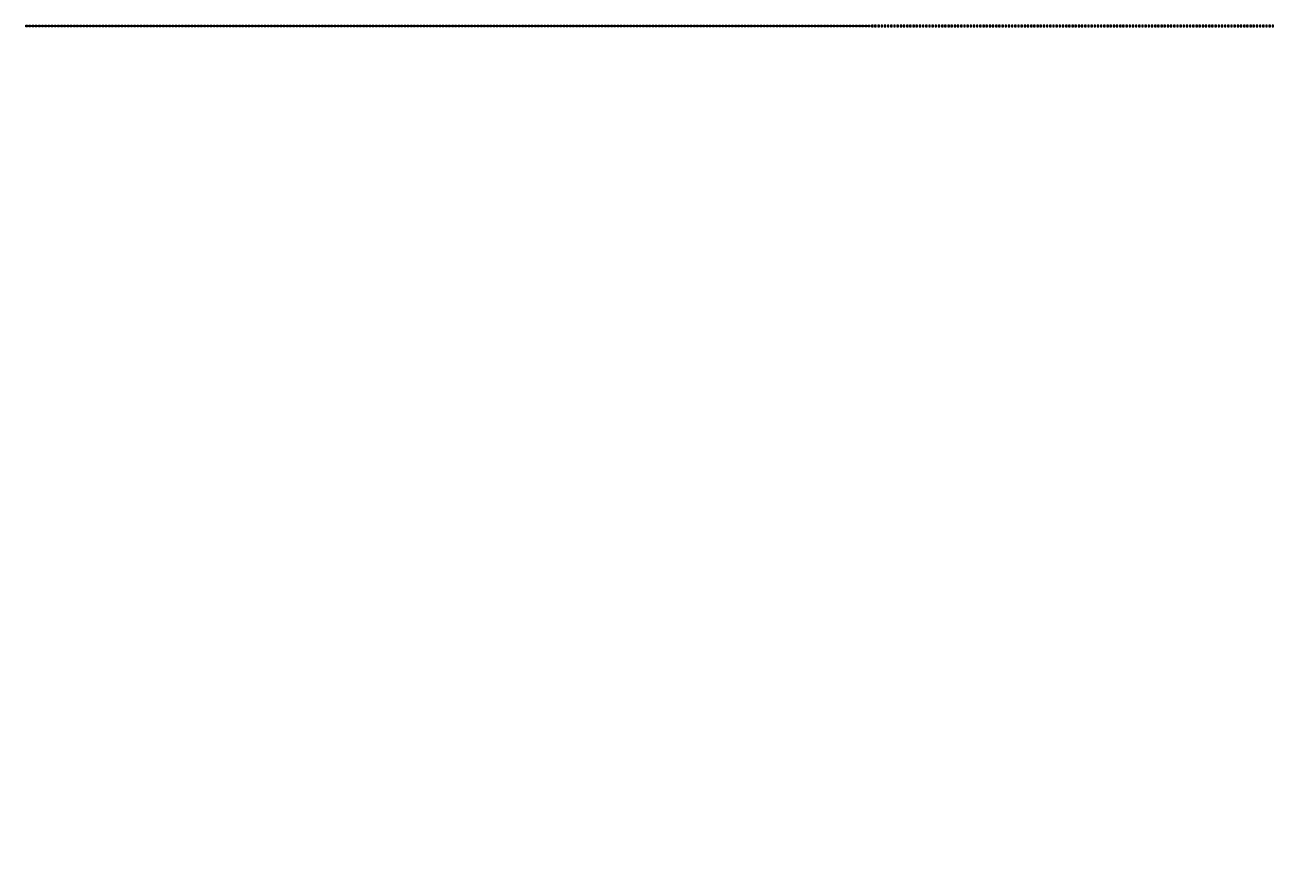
# Model space of a CAD drawing. Header units: inches. Extents: x 0 to 114300, y 0 to 114300.
# Drawn here: x 78997 to 81356, y 29040 to 30600 of the extents above; entities that cross this region are included whole.
import ezdxf

# ---------------------------------------------------------------- set-up
doc = ezdxf.new("R2010")
doc.units = ezdxf.units.IN
doc.header["$MEASUREMENT"] = 0

msp = doc.modelspace()

# ---------------------------------------------------------------- hatches: boundary and pattern name
h = msp.add_hatch()
h.set_pattern_fill('ANSI31', color=256, scale=100)
h.set_pattern_definition([(45, (-3636.992, -6350), (-8.8388348, 8.8388348), [])])
h.paths.add_polyline_path([(114300, 0), (0, 0), (0, 114300), (114300, 114300)])
edge = h.paths.add_edge_path(flags=16)
edge.add_arc((57150, 57150), 50800, 288.35844, 529.79531, ccw=False)
edge.add_line((73150, 8935.5), (41150, 8935.5))
edge.add_arc((57150, 57150), 50800, 190.20469, 251.64156, ccw=False)
edge.add_arc((57150, 57150), 50800, 169.79531, 190.20469, ccw=False)

# ---------------------------------------------------------------- linework, layer by layer
for points in [[(79001.9, 30599.7), (79001.9, 30596.7), (78998.9, 30596.7), (78998.9, 30599.7)], [(79007.9, 30599.7), (79007.9, 30596.7), (79004.9, 30596.7), (79004.9, 30599.7)], [(79013.9, 30599.7), (79013.9, 30596.7), (79010.9, 30596.7), (79010.9, 30599.7)], [(79019.9, 30599.7), (79019.9, 30596.7), (79016.9, 30596.7), (79016.9, 30599.7)], [(79025.9, 30599.7), (79025.9, 30596.7), (79022.9, 30596.7), (79022.9, 30599.7)], [(79031.9, 30599.7), (79031.9, 30596.7), (79028.9, 30596.7), (79028.9, 30599.7)], [(79037.9, 30599.7), (79037.9, 30596.7), (79034.9, 30596.7), (79034.9, 30599.7)], [(79043.9, 30599.7), (79043.9, 30596.7), (79040.9, 30596.7), (79040.9, 30599.7)], [(79049.9, 30599.7), (79049.9, 30596.7), (79046.9, 30596.7), (79046.9, 30599.7)], [(79055.9, 30599.7), (79055.9, 30596.7), (79052.9, 30596.7), (79052.9, 30599.7)], [(79061.9, 30599.7), (79061.9, 30596.7), (79058.9, 30596.7), (79058.9, 30599.7)], [(79067.9, 30599.7), (79067.9, 30596.7), (79064.9, 30596.7), (79064.9, 30599.7)], [(79073.9, 30599.7), (79073.9, 30596.7), (79070.9, 30596.7), (79070.9, 30599.7)], [(79079.9, 30599.7), (79079.9, 30596.7), (79076.9, 30596.7), (79076.9, 30599.7)], [(79085.9, 30599.7), (79085.9, 30596.7), (79082.9, 30596.7), (79082.9, 30599.7)], [(79091.9, 30599.7), (79091.9, 30596.7), (79088.9, 30596.7), (79088.9, 30599.7)], [(79097.9, 30599.7), (79097.9, 30596.7), (79094.9, 30596.7), (79094.9, 30599.7)], [(79103.9, 30599.7), (79103.9, 30596.7), (79100.9, 30596.7), (79100.9, 30599.7)], [(79109.9, 30599.7), (79109.9, 30596.7), (79106.9, 30596.7), (79106.9, 30599.7)], [(79115.9, 30599.7), (79115.9, 30596.7), (79112.9, 30596.7), (79112.9, 30599.7)], [(79121.9, 30599.7), (79121.9, 30596.7), (79118.9, 30596.7), (79118.9, 30599.7)], [(79127.9, 30599.7), (79127.9, 30596.7), (79124.9, 30596.7), (79124.9, 30599.7)], [(79133.9, 30599.7), (79133.9, 30596.7), (79130.9, 30596.7), (79130.9, 30599.7)], [(79139.9, 30599.7), (79139.9, 30596.7), (79136.9, 30596.7), (79136.9, 30599.7)], [(79145.9, 30599.7), (79145.9, 30596.7), (79142.9, 30596.7), (79142.9, 30599.7)], [(79151.9, 30599.7), (79151.9, 30596.7), (79148.9, 30596.7), (79148.9, 30599.7)], [(79157.9, 30599.7), (79157.9, 30596.7), (79154.9, 30596.7), (79154.9, 30599.7)], [(79163.9, 30599.7), (79163.9, 30596.7), (79160.9, 30596.7), (79160.9, 30599.7)], [(79169.9, 30599.7), (79169.9, 30596.7), (79166.9, 30596.7), (79166.9, 30599.7)], [(79175.9, 30599.7), (79175.9, 30596.7), (79172.9, 30596.7), (79172.9, 30599.7)], [(79181.9, 30599.7), (79181.9, 30596.7), (79178.9, 30596.7), (79178.9, 30599.7)], [(79187.9, 30599.7), (79187.9, 30596.7), (79184.9, 30596.7), (79184.9, 30599.7)], [(79193.9, 30599.7), (79193.9, 30596.7), (79190.9, 30596.7), (79190.9, 30599.7)], [(79199.9, 30599.7), (79199.9, 30596.7), (79196.9, 30596.7), (79196.9, 30599.7)], [(79205.9, 30599.7), (79205.9, 30596.7), (79202.9, 30596.7), (79202.9, 30599.7)], [(79211.9, 30599.7), (79211.9, 30596.7), (79208.9, 30596.7), (79208.9, 30599.7)], [(79217.9, 30599.7), (79217.9, 30596.7), (79214.9, 30596.7), (79214.9, 30599.7)], [(79223.9, 30599.7), (79223.9, 30596.7), (79220.9, 30596.7), (79220.9, 30599.7)], [(79229.9, 30599.7), (79229.9, 30596.7), (79226.9, 30596.7), (79226.9, 30599.7)], [(79235.9, 30599.7), (79235.9, 30596.7), (79232.9, 30596.7), (79232.9, 30599.7)], [(79241.9, 30599.7), (79241.9, 30596.7), (79238.9, 30596.7), (79238.9, 30599.7)], [(79247.9, 30599.7), (79247.9, 30596.7), (79244.9, 30596.7), (79244.9, 30599.7)], [(79253.9, 30599.7), (79253.9, 30596.7), (79250.9, 30596.7), (79250.9, 30599.7)], [(79259.9, 30599.7), (79259.9, 30596.7), (79256.9, 30596.7), (79256.9, 30599.7)], [(79265.9, 30599.7), (79265.9, 30596.7), (79262.9, 30596.7), (79262.9, 30599.7)], [(79271.9, 30599.7), (79271.9, 30596.7), (79268.9, 30596.7), (79268.9, 30599.7)], [(79277.9, 30599.7), (79277.9, 30596.7), (79274.9, 30596.7), (79274.9, 30599.7)], [(79283.9, 30599.7), (79283.9, 30596.7), (79280.9, 30596.7), (79280.9, 30599.7)], [(79289.9, 30599.7), (79289.9, 30596.7), (79286.9, 30596.7), (79286.9, 30599.7)], [(79295.9, 30599.7), (79295.9, 30596.7), (79292.9, 30596.7), (79292.9, 30599.7)], [(79301.9, 30599.7), (79301.9, 30596.7), (79298.9, 30596.7), (79298.9, 30599.7)], [(79307.9, 30599.7), (79307.9, 30596.7), (79304.9, 30596.7), (79304.9, 30599.7)], [(79313.9, 30599.7), (79313.9, 30596.7), (79310.9, 30596.7), (79310.9, 30599.7)], [(79319.9, 30599.7), (79319.9, 30596.7), (79316.9, 30596.7), (79316.9, 30599.7)], [(79325.9, 30599.7), (79325.9, 30596.7), (79322.9, 30596.7), (79322.9, 30599.7)], [(79331.9, 30599.7), (79331.9, 30596.7), (79328.9, 30596.7), (79328.9, 30599.7)], [(79337.9, 30599.7), (79337.9, 30596.7), (79334.9, 30596.7), (79334.9, 30599.7)], [(79343.9, 30599.7), (79343.9, 30596.7), (79340.9, 30596.7), (79340.9, 30599.7)], [(79349.9, 30599.7), (79349.9, 30596.7), (79346.9, 30596.7), (79346.9, 30599.7)], [(79355.9, 30599.7), (79355.9, 30596.7), (79352.9, 30596.7), (79352.9, 30599.7)], [(79361.9, 30599.7), (79361.9, 30596.7), (79358.9, 30596.7), (79358.9, 30599.7)], [(79367.9, 30599.7), (79367.9, 30596.7), (79364.9, 30596.7), (79364.9, 30599.7)], [(79373.9, 30599.7), (79373.9, 30596.7), (79370.9, 30596.7), (79370.9, 30599.7)], [(79379.9, 30599.7), (79379.9, 30596.7), (79376.9, 30596.7), (79376.9, 30599.7)], [(79385.9, 30599.7), (79385.9, 30596.7), (79382.9, 30596.7), (79382.9, 30599.7)], [(79391.9, 30599.7), (79391.9, 30596.7), (79388.9, 30596.7), (79388.9, 30599.7)], [(79397.9, 30599.7), (79397.9, 30596.7), (79394.9, 30596.7), (79394.9, 30599.7)], [(79403.9, 30599.7), (79403.9, 30596.7), (79400.9, 30596.7), (79400.9, 30599.7)], [(79409.9, 30599.7), (79409.9, 30596.7), (79406.9, 30596.7), (79406.9, 30599.7)], [(79415.9, 30599.7), (79415.9, 30596.7), (79412.9, 30596.7), (79412.9, 30599.7)], [(79421.9, 30599.7), (79421.9, 30596.7), (79418.9, 30596.7), (79418.9, 30599.7)], [(79427.9, 30599.7), (79427.9, 30596.7), (79424.9, 30596.7), (79424.9, 30599.7)], [(79433.9, 30599.7), (79433.9, 30596.7), (79430.9, 30596.7), (79430.9, 30599.7)], [(79439.9, 30599.7), (79439.9, 30596.7), (79436.9, 30596.7), (79436.9, 30599.7)], [(79445.9, 30599.7), (79445.9, 30596.7), (79442.9, 30596.7), (79442.9, 30599.7)], [(79451.9, 30599.7), (79451.9, 30596.7), (79448.9, 30596.7), (79448.9, 30599.7)], [(79457.9, 30599.7), (79457.9, 30596.7), (79454.9, 30596.7), (79454.9, 30599.7)], [(79463.9, 30599.7), (79463.9, 30596.7), (79460.9, 30596.7), (79460.9, 30599.7)], [(79469.9, 30599.7), (79469.9, 30596.7), (79466.9, 30596.7), (79466.9, 30599.7)], [(79475.9, 30599.7), (79475.9, 30596.7), (79472.9, 30596.7), (79472.9, 30599.7)], [(79481.9, 30599.7), (79481.9, 30596.7), (79478.9, 30596.7), (79478.9, 30599.7)], [(79487.9, 30599.7), (79487.9, 30596.7), (79484.9, 30596.7), (79484.9, 30599.7)], [(79493.9, 30599.7), (79493.9, 30596.7), (79490.9, 30596.7), (79490.9, 30599.7)], [(79499.9, 30599.7), (79499.9, 30596.7), (79496.9, 30596.7), (79496.9, 30599.7)], [(79505.9, 30599.7), (79505.9, 30596.7), (79502.9, 30596.7), (79502.9, 30599.7)], [(79511.9, 30599.7), (79511.9, 30596.7), (79508.9, 30596.7), (79508.9, 30599.7)], [(79517.9, 30599.7), (79517.9, 30596.7), (79514.9, 30596.7), (79514.9, 30599.7)], [(79523.9, 30599.7), (79523.9, 30596.7), (79520.9, 30596.7), (79520.9, 30599.7)], [(79529.9, 30599.7), (79529.9, 30596.7), (79526.9, 30596.7), (79526.9, 30599.7)], [(79535.9, 30599.7), (79535.9, 30596.7), (79532.9, 30596.7), (79532.9, 30599.7)], [(79541.9, 30599.7), (79541.9, 30596.7), (79538.9, 30596.7), (79538.9, 30599.7)], [(79547.9, 30599.7), (79547.9, 30596.7), (79544.9, 30596.7), (79544.9, 30599.7)], [(79553.9, 30599.7), (79553.9, 30596.7), (79550.9, 30596.7), (79550.9, 30599.7)], [(79559.9, 30599.7), (79559.9, 30596.7), (79556.9, 30596.7), (79556.9, 30599.7)], [(79565.9, 30599.7), (79565.9, 30596.7), (79562.9, 30596.7), (79562.9, 30599.7)], [(79571.9, 30599.7), (79571.9, 30596.7), (79568.9, 30596.7), (79568.9, 30599.7)], [(79577.9, 30599.7), (79577.9, 30596.7), (79574.9, 30596.7), (79574.9, 30599.7)], [(79583.9, 30599.7), (79583.9, 30596.7), (79580.9, 30596.7), (79580.9, 30599.7)], [(79589.9, 30599.7), (79589.9, 30596.7), (79586.9, 30596.7), (79586.9, 30599.7)], [(79595.9, 30599.7), (79595.9, 30596.7), (79592.9, 30596.7), (79592.9, 30599.7)], [(79601.9, 30599.7), (79601.9, 30596.7), (79598.9, 30596.7), (79598.9, 30599.7)], [(79607.9, 30599.7), (79607.9, 30596.7), (79604.9, 30596.7), (79604.9, 30599.7)], [(79613.9, 30599.7), (79613.9, 30596.7), (79610.9, 30596.7), (79610.9, 30599.7)], [(79619.9, 30599.7), (79619.9, 30596.7), (79616.9, 30596.7), (79616.9, 30599.7)], [(79625.9, 30599.7), (79625.9, 30596.7), (79622.9, 30596.7), (79622.9, 30599.7)], [(79631.9, 30599.7), (79631.9, 30596.7), (79628.9, 30596.7), (79628.9, 30599.7)], [(79637.9, 30599.7), (79637.9, 30596.7), (79634.9, 30596.7), (79634.9, 30599.7)], [(79643.9, 30599.7), (79643.9, 30596.7), (79640.9, 30596.7), (79640.9, 30599.7)], [(79649.9, 30599.7), (79649.9, 30596.7), (79646.9, 30596.7), (79646.9, 30599.7)], [(79655.9, 30599.7), (79655.9, 30596.7), (79652.9, 30596.7), (79652.9, 30599.7)], [(79661.9, 30599.7), (79661.9, 30596.7), (79658.9, 30596.7), (79658.9, 30599.7)], [(79667.9, 30599.7), (79667.9, 30596.7), (79664.9, 30596.7), (79664.9, 30599.7)], [(79673.9, 30599.7), (79673.9, 30596.7), (79670.9, 30596.7), (79670.9, 30599.7)], [(79679.9, 30599.7), (79679.9, 30596.7), (79676.9, 30596.7), (79676.9, 30599.7)], [(79685.9, 30599.7), (79685.9, 30596.7), (79682.9, 30596.7), (79682.9, 30599.7)], [(79691.9, 30599.7), (79691.9, 30596.7), (79688.9, 30596.7), (79688.9, 30599.7)], [(79697.9, 30599.7), (79697.9, 30596.7), (79694.9, 30596.7), (79694.9, 30599.7)], [(79703.9, 30599.7), (79703.9, 30596.7), (79700.9, 30596.7), (79700.9, 30599.7)], [(79709.9, 30599.7), (79709.9, 30596.7), (79706.9, 30596.7), (79706.9, 30599.7)], [(79715.9, 30599.7), (79715.9, 30596.7), (79712.9, 30596.7), (79712.9, 30599.7)], [(79721.9, 30599.7), (79721.9, 30596.7), (79718.9, 30596.7), (79718.9, 30599.7)], [(79727.9, 30599.7), (79727.9, 30596.7), (79724.9, 30596.7), (79724.9, 30599.7)], [(79733.9, 30599.7), (79733.9, 30596.7), (79730.9, 30596.7), (79730.9, 30599.7)], [(79739.9, 30599.7), (79739.9, 30596.7), (79736.9, 30596.7), (79736.9, 30599.7)], [(79745.9, 30599.7), (79745.9, 30596.7), (79742.9, 30596.7), (79742.9, 30599.7)], [(79751.9, 30599.7), (79751.9, 30596.7), (79748.9, 30596.7), (79748.9, 30599.7)], [(79757.9, 30599.7), (79757.9, 30596.7), (79754.9, 30596.7), (79754.9, 30599.7)], [(79763.9, 30599.7), (79763.9, 30596.7), (79760.9, 30596.7), (79760.9, 30599.7)], [(79769.9, 30599.7), (79769.9, 30596.7), (79766.9, 30596.7), (79766.9, 30599.7)], [(79775.9, 30599.7), (79775.9, 30596.7), (79772.9, 30596.7), (79772.9, 30599.7)], [(79781.9, 30599.7), (79781.9, 30596.7), (79778.9, 30596.7), (79778.9, 30599.7)], [(79787.9, 30599.7), (79787.9, 30596.7), (79784.9, 30596.7), (79784.9, 30599.7)], [(79793.9, 30599.7), (79793.9, 30596.7), (79790.9, 30596.7), (79790.9, 30599.7)], [(79799.9, 30599.7), (79799.9, 30596.7), (79796.9, 30596.7), (79796.9, 30599.7)], [(79805.9, 30599.7), (79805.9, 30596.7), (79802.9, 30596.7), (79802.9, 30599.7)], [(79811.9, 30599.7), (79811.9, 30596.7), (79808.9, 30596.7), (79808.9, 30599.7)], [(79817.9, 30599.7), (79817.9, 30596.7), (79814.9, 30596.7), (79814.9, 30599.7)], [(79823.9, 30599.7), (79823.9, 30596.7), (79820.9, 30596.7), (79820.9, 30599.7)], [(79829.9, 30599.7), (79829.9, 30596.7), (79826.9, 30596.7), (79826.9, 30599.7)], [(79835.9, 30599.7), (79835.9, 30596.7), (79832.9, 30596.7), (79832.9, 30599.7)], [(79841.9, 30599.7), (79841.9, 30596.7), (79838.9, 30596.7), (79838.9, 30599.7)], [(79847.9, 30599.7), (79847.9, 30596.7), (79844.9, 30596.7), (79844.9, 30599.7)], [(79853.9, 30599.7), (79853.9, 30596.7), (79850.9, 30596.7), (79850.9, 30599.7)], [(79859.9, 30599.7), (79859.9, 30596.7), (79856.9, 30596.7), (79856.9, 30599.7)], [(79865.9, 30599.7), (79865.9, 30596.7), (79862.9, 30596.7), (79862.9, 30599.7)], [(79871.9, 30599.7), (79871.9, 30596.7), (79868.9, 30596.7), (79868.9, 30599.7)], [(79877.9, 30599.7), (79877.9, 30596.7), (79874.9, 30596.7), (79874.9, 30599.7)], [(79883.9, 30599.7), (79883.9, 30596.7), (79880.9, 30596.7), (79880.9, 30599.7)], [(79889.9, 30599.7), (79889.9, 30596.7), (79886.9, 30596.7), (79886.9, 30599.7)], [(79895.9, 30599.7), (79895.9, 30596.7), (79892.9, 30596.7), (79892.9, 30599.7)], [(79901.9, 30599.7), (79901.9, 30596.7), (79898.9, 30596.7), (79898.9, 30599.7)], [(79907.9, 30599.7), (79907.9, 30596.7), (79904.9, 30596.7), (79904.9, 30599.7)], [(79913.9, 30599.7), (79913.9, 30596.7), (79910.9, 30596.7), (79910.9, 30599.7)], [(79919.9, 30599.7), (79919.9, 30596.7), (79916.9, 30596.7), (79916.9, 30599.7)], [(79925.9, 30599.7), (79925.9, 30596.7), (79922.9, 30596.7), (79922.9, 30599.7)], [(79931.9, 30599.7), (79931.9, 30596.7), (79928.9, 30596.7), (79928.9, 30599.7)], [(79937.9, 30599.7), (79937.9, 30596.7), (79934.9, 30596.7), (79934.9, 30599.7)], [(79943.9, 30599.7), (79943.9, 30596.7), (79940.9, 30596.7), (79940.9, 30599.7)], [(79949.9, 30599.7), (79949.9, 30596.7), (79946.9, 30596.7), (79946.9, 30599.7)], [(79955.9, 30599.7), (79955.9, 30596.7), (79952.9, 30596.7), (79952.9, 30599.7)], [(79961.9, 30599.7), (79961.9, 30596.7), (79958.9, 30596.7), (79958.9, 30599.7)], [(79967.9, 30599.7), (79967.9, 30596.7), (79964.9, 30596.7), (79964.9, 30599.7)], [(79973.9, 30599.7), (79973.9, 30596.7), (79970.9, 30596.7), (79970.9, 30599.7)], [(79979.9, 30599.7), (79979.9, 30596.7), (79976.9, 30596.7), (79976.9, 30599.7)], [(79985.9, 30599.7), (79985.9, 30596.7), (79982.9, 30596.7), (79982.9, 30599.7)], [(79991.9, 30599.7), (79991.9, 30596.7), (79988.9, 30596.7), (79988.9, 30599.7)], [(79997.9, 30599.7), (79997.9, 30596.7), (79994.9, 30596.7), (79994.9, 30599.7)], [(80003.9, 30599.7), (80003.9, 30596.7), (80000.9, 30596.7), (80000.9, 30599.7)], [(80009.9, 30599.7), (80009.9, 30596.7), (80006.9, 30596.7), (80006.9, 30599.7)], [(80015.9, 30599.7), (80015.9, 30596.7), (80012.9, 30596.7), (80012.9, 30599.7)], [(80021.9, 30599.7), (80021.9, 30596.7), (80018.9, 30596.7), (80018.9, 30599.7)], [(80027.9, 30599.7), (80027.9, 30596.7), (80024.9, 30596.7), (80024.9, 30599.7)], [(80033.9, 30599.7), (80033.9, 30596.7), (80030.9, 30596.7), (80030.9, 30599.7)], [(80039.9, 30599.7), (80039.9, 30596.7), (80036.9, 30596.7), (80036.9, 30599.7)], [(80045.9, 30599.7), (80045.9, 30596.7), (80042.9, 30596.7), (80042.9, 30599.7)], [(80051.9, 30599.7), (80051.9, 30596.7), (80048.9, 30596.7), (80048.9, 30599.7)], [(80057.9, 30599.7), (80057.9, 30596.7), (80054.9, 30596.7), (80054.9, 30599.7)], [(80063.9, 30599.7), (80063.9, 30596.7), (80060.9, 30596.7), (80060.9, 30599.7)], [(80069.9, 30599.7), (80069.9, 30596.7), (80066.9, 30596.7), (80066.9, 30599.7)], [(80075.9, 30599.7), (80075.9, 30596.7), (80072.9, 30596.7), (80072.9, 30599.7)], [(80081.9, 30599.7), (80081.9, 30596.7), (80078.9, 30596.7), (80078.9, 30599.7)], [(80087.9, 30599.7), (80087.9, 30596.7), (80084.9, 30596.7), (80084.9, 30599.7)], [(80093.9, 30599.7), (80093.9, 30596.7), (80090.9, 30596.7), (80090.9, 30599.7)], [(80099.9, 30599.7), (80099.9, 30596.7), (80096.9, 30596.7), (80096.9, 30599.7)], [(80105.9, 30599.7), (80105.9, 30596.7), (80102.9, 30596.7), (80102.9, 30599.7)], [(80111.9, 30599.7), (80111.9, 30596.7), (80108.9, 30596.7), (80108.9, 30599.7)], [(80117.9, 30599.7), (80117.9, 30596.7), (80114.9, 30596.7), (80114.9, 30599.7)], [(80123.9, 30599.7), (80123.9, 30596.7), (80120.9, 30596.7), (80120.9, 30599.7)], [(80129.9, 30599.7), (80129.9, 30596.7), (80126.9, 30596.7), (80126.9, 30599.7)], [(80135.9, 30599.7), (80135.9, 30596.7), (80132.9, 30596.7), (80132.9, 30599.7)], [(80141.9, 30599.7), (80141.9, 30596.7), (80138.9, 30596.7), (80138.9, 30599.7)], [(80147.9, 30599.7), (80147.9, 30596.7), (80144.9, 30596.7), (80144.9, 30599.7)], [(80153.9, 30599.7), (80153.9, 30596.7), (80150.9, 30596.7), (80150.9, 30599.7)], [(80159.9, 30599.7), (80159.9, 30596.7), (80156.9, 30596.7), (80156.9, 30599.7)], [(80165.9, 30599.7), (80165.9, 30596.7), (80162.9, 30596.7), (80162.9, 30599.7)], [(80171.9, 30599.7), (80171.9, 30596.7), (80168.9, 30596.7), (80168.9, 30599.7)], [(80177.9, 30599.7), (80177.9, 30596.7), (80174.9, 30596.7), (80174.9, 30599.7)], [(80183.9, 30599.7), (80183.9, 30596.7), (80180.9, 30596.7), (80180.9, 30599.7)], [(80189.9, 30599.7), (80189.9, 30596.7), (80186.9, 30596.7), (80186.9, 30599.7)], [(80195.9, 30599.7), (80195.9, 30596.7), (80192.9, 30596.7), (80192.9, 30599.7)], [(80201.9, 30599.7), (80201.9, 30596.7), (80198.9, 30596.7), (80198.9, 30599.7)], [(80207.9, 30599.7), (80207.9, 30596.7), (80204.9, 30596.7), (80204.9, 30599.7)], [(80213.9, 30599.7), (80213.9, 30596.7), (80210.9, 30596.7), (80210.9, 30599.7)], [(80219.9, 30599.7), (80219.9, 30596.7), (80216.9, 30596.7), (80216.9, 30599.7)], [(80225.9, 30599.7), (80225.9, 30596.7), (80222.9, 30596.7), (80222.9, 30599.7)], [(80231.9, 30599.7), (80231.9, 30596.7), (80228.9, 30596.7), (80228.9, 30599.7)], [(80237.9, 30599.7), (80237.9, 30596.7), (80234.9, 30596.7), (80234.9, 30599.7)], [(80243.9, 30599.7), (80243.9, 30596.7), (80240.9, 30596.7), (80240.9, 30599.7)], [(80249.9, 30599.7), (80249.9, 30596.7), (80246.9, 30596.7), (80246.9, 30599.7)], [(80255.9, 30599.7), (80255.9, 30596.7), (80252.9, 30596.7), (80252.9, 30599.7)], [(80261.9, 30599.7), (80261.9, 30596.7), (80258.9, 30596.7), (80258.9, 30599.7)], [(80267.9, 30599.7), (80267.9, 30596.7), (80264.9, 30596.7), (80264.9, 30599.7)], [(80273.9, 30599.7), (80273.9, 30596.7), (80270.9, 30596.7), (80270.9, 30599.7)], [(80279.9, 30599.7), (80279.9, 30596.7), (80276.9, 30596.7), (80276.9, 30599.7)], [(80285.9, 30599.7), (80285.9, 30596.7), (80282.9, 30596.7), (80282.9, 30599.7)], [(80291.9, 30599.7), (80291.9, 30596.7), (80288.9, 30596.7), (80288.9, 30599.7)], [(80297.9, 30599.7), (80297.9, 30596.7), (80294.9, 30596.7), (80294.9, 30599.7)], [(80303.9, 30599.7), (80303.9, 30596.7), (80300.9, 30596.7), (80300.9, 30599.7)], [(80309.9, 30599.7), (80309.9, 30596.7), (80306.9, 30596.7), (80306.9, 30599.7)], [(80315.9, 30599.7), (80315.9, 30596.7), (80312.9, 30596.7), (80312.9, 30599.7)], [(80321.9, 30599.7), (80321.9, 30596.7), (80318.9, 30596.7), (80318.9, 30599.7)], [(80327.9, 30599.7), (80327.9, 30596.7), (80324.9, 30596.7), (80324.9, 30599.7)], [(80333.9, 30599.7), (80333.9, 30596.7), (80330.9, 30596.7), (80330.9, 30599.7)], [(80339.9, 30599.7), (80339.9, 30596.7), (80336.9, 30596.7), (80336.9, 30599.7)], [(80345.9, 30599.7), (80345.9, 30596.7), (80342.9, 30596.7), (80342.9, 30599.7)], [(80351.9, 30599.7), (80351.9, 30596.7), (80348.9, 30596.7), (80348.9, 30599.7)], [(80357.9, 30599.7), (80357.9, 30596.7), (80354.9, 30596.7), (80354.9, 30599.7)], [(80363.9, 30599.7), (80363.9, 30596.7), (80360.9, 30596.7), (80360.9, 30599.7)], [(80369.9, 30599.7), (80369.9, 30596.7), (80366.9, 30596.7), (80366.9, 30599.7)], [(80375.9, 30599.7), (80375.9, 30596.7), (80372.9, 30596.7), (80372.9, 30599.7)], [(80381.9, 30599.7), (80381.9, 30596.7), (80378.9, 30596.7), (80378.9, 30599.7)], [(80387.9, 30599.7), (80387.9, 30596.7), (80384.9, 30596.7), (80384.9, 30599.7)], [(80393.9, 30599.7), (80393.9, 30596.7), (80390.9, 30596.7), (80390.9, 30599.7)], [(80399.9, 30599.7), (80399.9, 30596.7), (80396.9, 30596.7), (80396.9, 30599.7)], [(80405.9, 30599.7), (80405.9, 30596.7), (80402.9, 30596.7), (80402.9, 30599.7)], [(80411.9, 30599.7), (80411.9, 30596.7), (80408.9, 30596.7), (80408.9, 30599.7)], [(80417.9, 30599.7), (80417.9, 30596.7), (80414.9, 30596.7), (80414.9, 30599.7)], [(80423.9, 30599.7), (80423.9, 30596.7), (80420.9, 30596.7), (80420.9, 30599.7)], [(80429.9, 30599.7), (80429.9, 30596.7), (80426.9, 30596.7), (80426.9, 30599.7)], [(80435.9, 30599.7), (80435.9, 30596.7), (80432.9, 30596.7), (80432.9, 30599.7)], [(80441.9, 30599.7), (80441.9, 30596.7), (80438.9, 30596.7), (80438.9, 30599.7)], [(80447.9, 30599.7), (80447.9, 30596.7), (80444.9, 30596.7), (80444.9, 30599.7)], [(80453.9, 30599.7), (80453.9, 30596.7), (80450.9, 30596.7), (80450.9, 30599.7)], [(80459.9, 30599.7), (80459.9, 30596.7), (80456.9, 30596.7), (80456.9, 30599.7)], [(80465.9, 30599.7), (80465.9, 30596.7), (80462.9, 30596.7), (80462.9, 30599.7)], [(80471.9, 30599.7), (80471.9, 30596.7), (80468.9, 30596.7), (80468.9, 30599.7)], [(80477.9, 30599.7), (80477.9, 30596.7), (80474.9, 30596.7), (80474.9, 30599.7)], [(80483.9, 30599.7), (80483.9, 30596.7), (80480.9, 30596.7), (80480.9, 30599.7)], [(80489.9, 30599.7), (80489.9, 30596.7), (80486.9, 30596.7), (80486.9, 30599.7)], [(80495.9, 30599.7), (80495.9, 30596.7), (80492.9, 30596.7), (80492.9, 30599.7)], [(80501.9, 30599.7), (80501.9, 30596.7), (80498.9, 30596.7), (80498.9, 30599.7)], [(80507.9, 30599.7), (80507.9, 30596.7), (80504.9, 30596.7), (80504.9, 30599.7)], [(80513.9, 30599.7), (80513.9, 30596.7), (80510.9, 30596.7), (80510.9, 30599.7)], [(80519.9, 30599.7), (80519.9, 30596.7), (80516.9, 30596.7), (80516.9, 30599.7)], [(80525.9, 30599.7), (80525.9, 30596.7), (80522.9, 30596.7), (80522.9, 30599.7)], [(80531.9, 30599.7), (80531.9, 30596.7), (80528.9, 30596.7), (80528.9, 30599.7)], [(80537.9, 30599.7), (80537.9, 30596.7), (80534.9, 30596.7), (80534.9, 30599.7)], [(80543.9, 30599.7), (80543.9, 30596.7), (80540.9, 30596.7), (80540.9, 30599.7)], [(80549.9, 30599.7), (80549.9, 30596.7), (80546.9, 30596.7), (80546.9, 30599.7)], [(80555.9, 30599.7), (80555.9, 30596.7), (80552.9, 30596.7), (80552.9, 30599.7)], [(80561.9, 30599.7), (80561.9, 30596.7), (80558.9, 30596.7), (80558.9, 30599.7)], [(80567.9, 30599.7), (80567.9, 30596.7), (80564.9, 30596.7), (80564.9, 30599.7)], [(80573.9, 30599.7), (80573.9, 30596.7), (80570.9, 30596.7), (80570.9, 30599.7)], [(80579.9, 30599.7), (80579.9, 30596.7), (80576.9, 30596.7), (80576.9, 30599.7)], [(80585.9, 30599.7), (80585.9, 30596.7), (80582.9, 30596.7), (80582.9, 30599.7)], [(80591.9, 30599.7), (80591.9, 30596.7), (80588.9, 30596.7), (80588.9, 30599.7)], [(80594.9, 30599.7), (80594.9, 30596.7), (80597.9, 30596.7), (80597.9, 30599.7)], [(80600.9, 30599.7), (80600.9, 30596.7), (80603.9, 30596.7), (80603.9, 30599.7)], [(80606.9, 30599.7), (80606.9, 30596.7), (80609.9, 30596.7), (80609.9, 30599.7)], [(80612.9, 30599.7), (80612.9, 30596.7), (80615.9, 30596.7), (80615.9, 30599.7)], [(80618.9, 30599.7), (80618.9, 30596.7), (80621.9, 30596.7), (80621.9, 30599.7)], [(80624.9, 30599.7), (80624.9, 30596.7), (80627.9, 30596.7), (80627.9, 30599.7)], [(80630.9, 30599.7), (80630.9, 30596.7), (80633.9, 30596.7), (80633.9, 30599.7)], [(80636.9, 30599.7), (80636.9, 30596.7), (80639.9, 30596.7), (80639.9, 30599.7)], [(80642.9, 30599.7), (80642.9, 30596.7), (80645.9, 30596.7), (80645.9, 30599.7)], [(80648.9, 30599.7), (80648.9, 30596.7), (80651.9, 30596.7), (80651.9, 30599.7)], [(80654.9, 30599.7), (80654.9, 30596.7), (80657.9, 30596.7), (80657.9, 30599.7)], [(80660.9, 30599.7), (80660.9, 30596.7), (80663.9, 30596.7), (80663.9, 30599.7)], [(80666.9, 30599.7), (80666.9, 30596.7), (80669.9, 30596.7), (80669.9, 30599.7)], [(80672.9, 30599.7), (80672.9, 30596.7), (80675.9, 30596.7), (80675.9, 30599.7)], [(80678.9, 30599.7), (80678.9, 30596.7), (80681.9, 30596.7), (80681.9, 30599.7)], [(80684.9, 30599.7), (80684.9, 30596.7), (80687.9, 30596.7), (80687.9, 30599.7)], [(80690.9, 30599.7), (80690.9, 30596.7), (80693.9, 30596.7), (80693.9, 30599.7)], [(80696.9, 30599.7), (80696.9, 30596.7), (80699.9, 30596.7), (80699.9, 30599.7)], [(80702.9, 30599.7), (80702.9, 30596.7), (80705.9, 30596.7), (80705.9, 30599.7)], [(80708.9, 30599.7), (80708.9, 30596.7), (80711.9, 30596.7), (80711.9, 30599.7)], [(80714.9, 30599.7), (80714.9, 30596.7), (80717.9, 30596.7), (80717.9, 30599.7)], [(80720.9, 30599.7), (80720.9, 30596.7), (80723.9, 30596.7), (80723.9, 30599.7)], [(80726.9, 30599.7), (80726.9, 30596.7), (80729.9, 30596.7), (80729.9, 30599.7)], [(80732.9, 30599.7), (80732.9, 30596.7), (80735.9, 30596.7), (80735.9, 30599.7)], [(80738.9, 30599.7), (80738.9, 30596.7), (80741.9, 30596.7), (80741.9, 30599.7)], [(80744.9, 30599.7), (80744.9, 30596.7), (80747.9, 30596.7), (80747.9, 30599.7)], [(80750.9, 30599.7), (80750.9, 30596.7), (80753.9, 30596.7), (80753.9, 30599.7)], [(80756.9, 30599.7), (80756.9, 30596.7), (80759.9, 30596.7), (80759.9, 30599.7)], [(80762.9, 30599.7), (80762.9, 30596.7), (80765.9, 30596.7), (80765.9, 30599.7)], [(80768.9, 30599.7), (80768.9, 30596.7), (80771.9, 30596.7), (80771.9, 30599.7)], [(80774.9, 30599.7), (80774.9, 30596.7), (80777.9, 30596.7), (80777.9, 30599.7)], [(80780.9, 30599.7), (80780.9, 30596.7), (80783.9, 30596.7), (80783.9, 30599.7)], [(80786.9, 30599.7), (80786.9, 30596.7), (80789.9, 30596.7), (80789.9, 30599.7)], [(80792.9, 30599.7), (80792.9, 30596.7), (80795.9, 30596.7), (80795.9, 30599.7)], [(80798.9, 30599.7), (80798.9, 30596.7), (80801.9, 30596.7), (80801.9, 30599.7)], [(80804.9, 30599.7), (80804.9, 30596.7), (80807.9, 30596.7), (80807.9, 30599.7)], [(80810.9, 30599.7), (80810.9, 30596.7), (80813.9, 30596.7), (80813.9, 30599.7)], [(80816.9, 30599.7), (80816.9, 30596.7), (80819.9, 30596.7), (80819.9, 30599.7)], [(80822.9, 30599.7), (80822.9, 30596.7), (80825.9, 30596.7), (80825.9, 30599.7)], [(80828.9, 30599.7), (80828.9, 30596.7), (80831.9, 30596.7), (80831.9, 30599.7)], [(80834.9, 30599.7), (80834.9, 30596.7), (80837.9, 30596.7), (80837.9, 30599.7)], [(80840.9, 30599.7), (80840.9, 30596.7), (80843.9, 30596.7), (80843.9, 30599.7)], [(80846.9, 30599.7), (80846.9, 30596.7), (80849.9, 30596.7), (80849.9, 30599.7)], [(80852.9, 30599.7), (80852.9, 30596.7), (80855.9, 30596.7), (80855.9, 30599.7)], [(80858.9, 30599.7), (80858.9, 30596.7), (80861.9, 30596.7), (80861.9, 30599.7)], [(80864.9, 30599.7), (80864.9, 30596.7), (80867.9, 30596.7), (80867.9, 30599.7)], [(80870.9, 30599.7), (80870.9, 30596.7), (80873.9, 30596.7), (80873.9, 30599.7)], [(80876.9, 30599.7), (80876.9, 30596.7), (80879.9, 30596.7), (80879.9, 30599.7)], [(80882.9, 30599.7), (80882.9, 30596.7), (80885.9, 30596.7), (80885.9, 30599.7)], [(80888.9, 30599.7), (80888.9, 30596.7), (80891.9, 30596.7), (80891.9, 30599.7)], [(80894.9, 30599.7), (80894.9, 30596.7), (80897.9, 30596.7), (80897.9, 30599.7)], [(80900.9, 30599.7), (80900.9, 30596.7), (80903.9, 30596.7), (80903.9, 30599.7)], [(80906.9, 30599.7), (80906.9, 30596.7), (80909.9, 30596.7), (80909.9, 30599.7)], [(80912.9, 30599.7), (80912.9, 30596.7), (80915.9, 30596.7), (80915.9, 30599.7)], [(80918.9, 30599.7), (80918.9, 30596.7), (80921.9, 30596.7), (80921.9, 30599.7)], [(80924.9, 30599.7), (80924.9, 30596.7), (80927.9, 30596.7), (80927.9, 30599.7)], [(80930.9, 30599.7), (80930.9, 30596.7), (80933.9, 30596.7), (80933.9, 30599.7)], [(80936.9, 30599.7), (80936.9, 30596.7), (80939.9, 30596.7), (80939.9, 30599.7)], [(80942.9, 30599.7), (80942.9, 30596.7), (80945.9, 30596.7), (80945.9, 30599.7)], [(80948.9, 30599.7), (80948.9, 30596.7), (80951.9, 30596.7), (80951.9, 30599.7)], [(80954.9, 30599.7), (80954.9, 30596.7), (80957.9, 30596.7), (80957.9, 30599.7)], [(80960.9, 30599.7), (80960.9, 30596.7), (80963.9, 30596.7), (80963.9, 30599.7)], [(80966.9, 30599.7), (80966.9, 30596.7), (80969.9, 30596.7), (80969.9, 30599.7)], [(80972.9, 30599.7), (80972.9, 30596.7), (80975.9, 30596.7), (80975.9, 30599.7)], [(80978.9, 30599.7), (80978.9, 30596.7), (80981.9, 30596.7), (80981.9, 30599.7)], [(80984.9, 30599.7), (80984.9, 30596.7), (80987.9, 30596.7), (80987.9, 30599.7)], [(80990.9, 30599.7), (80990.9, 30596.7), (80993.9, 30596.7), (80993.9, 30599.7)], [(80996.9, 30599.7), (80996.9, 30596.7), (80999.9, 30596.7), (80999.9, 30599.7)], [(81002.9, 30599.7), (81002.9, 30596.7), (81005.9, 30596.7), (81005.9, 30599.7)], [(81008.9, 30599.7), (81008.9, 30596.7), (81011.9, 30596.7), (81011.9, 30599.7)], [(81014.9, 30599.7), (81014.9, 30596.7), (81017.9, 30596.7), (81017.9, 30599.7)], [(81020.9, 30599.7), (81020.9, 30596.7), (81023.9, 30596.7), (81023.9, 30599.7)], [(81026.9, 30599.7), (81026.9, 30596.7), (81029.9, 30596.7), (81029.9, 30599.7)], [(81032.9, 30599.7), (81032.9, 30596.7), (81035.9, 30596.7), (81035.9, 30599.7)], [(81038.9, 30599.7), (81038.9, 30596.7), (81041.9, 30596.7), (81041.9, 30599.7)], [(81044.9, 30599.7), (81044.9, 30596.7), (81047.9, 30596.7), (81047.9, 30599.7)], [(81050.9, 30599.7), (81050.9, 30596.7), (81053.9, 30596.7), (81053.9, 30599.7)], [(81056.9, 30599.7), (81056.9, 30596.7), (81059.9, 30596.7), (81059.9, 30599.7)], [(81062.9, 30599.7), (81062.9, 30596.7), (81065.9, 30596.7), (81065.9, 30599.7)], [(81068.9, 30599.7), (81068.9, 30596.7), (81071.9, 30596.7), (81071.9, 30599.7)], [(81074.9, 30599.7), (81074.9, 30596.7), (81077.9, 30596.7), (81077.9, 30599.7)], [(81080.9, 30599.7), (81080.9, 30596.7), (81083.9, 30596.7), (81083.9, 30599.7)], [(81086.9, 30599.7), (81086.9, 30596.7), (81089.9, 30596.7), (81089.9, 30599.7)], [(81092.9, 30599.7), (81092.9, 30596.7), (81095.9, 30596.7), (81095.9, 30599.7)], [(81098.9, 30599.7), (81098.9, 30596.7), (81101.9, 30596.7), (81101.9, 30599.7)], [(81104.9, 30599.7), (81104.9, 30596.7), (81107.9, 30596.7), (81107.9, 30599.7)], [(81110.9, 30599.7), (81110.9, 30596.7), (81113.9, 30596.7), (81113.9, 30599.7)], [(81116.9, 30599.7), (81116.9, 30596.7), (81119.9, 30596.7), (81119.9, 30599.7)], [(81122.9, 30599.7), (81122.9, 30596.7), (81125.9, 30596.7), (81125.9, 30599.7)], [(81128.9, 30599.7), (81128.9, 30596.7), (81131.9, 30596.7), (81131.9, 30599.7)], [(81134.9, 30599.7), (81134.9, 30596.7), (81137.9, 30596.7), (81137.9, 30599.7)], [(81140.9, 30599.7), (81140.9, 30596.7), (81143.9, 30596.7), (81143.9, 30599.7)], [(81146.9, 30599.7), (81146.9, 30596.7), (81149.9, 30596.7), (81149.9, 30599.7)], [(81152.9, 30599.7), (81152.9, 30596.7), (81155.9, 30596.7), (81155.9, 30599.7)], [(81158.9, 30599.7), (81158.9, 30596.7), (81161.9, 30596.7), (81161.9, 30599.7)], [(81164.9, 30599.7), (81164.9, 30596.7), (81167.9, 30596.7), (81167.9, 30599.7)], [(81170.9, 30599.7), (81170.9, 30596.7), (81173.9, 30596.7), (81173.9, 30599.7)], [(81176.9, 30599.7), (81176.9, 30596.7), (81179.9, 30596.7), (81179.9, 30599.7)], [(81182.9, 30599.7), (81182.9, 30596.7), (81185.9, 30596.7), (81185.9, 30599.7)], [(81188.9, 30599.7), (81188.9, 30596.7), (81191.9, 30596.7), (81191.9, 30599.7)], [(81194.9, 30599.7), (81194.9, 30596.7), (81197.9, 30596.7), (81197.9, 30599.7)], [(81200.9, 30599.7), (81200.9, 30596.7), (81203.9, 30596.7), (81203.9, 30599.7)], [(81206.9, 30599.7), (81206.9, 30596.7), (81209.9, 30596.7), (81209.9, 30599.7)], [(81212.9, 30599.7), (81212.9, 30596.7), (81215.9, 30596.7), (81215.9, 30599.7)], [(81218.9, 30599.7), (81218.9, 30596.7), (81221.9, 30596.7), (81221.9, 30599.7)], [(81224.9, 30599.7), (81224.9, 30596.7), (81227.9, 30596.7), (81227.9, 30599.7)], [(81230.9, 30599.7), (81230.9, 30596.7), (81233.9, 30596.7), (81233.9, 30599.7)], [(81236.9, 30599.7), (81236.9, 30596.7), (81239.9, 30596.7), (81239.9, 30599.7)], [(81242.9, 30599.7), (81242.9, 30596.7), (81245.9, 30596.7), (81245.9, 30599.7)], [(81248.9, 30599.7), (81248.9, 30596.7), (81251.9, 30596.7), (81251.9, 30599.7)], [(81254.9, 30599.7), (81254.9, 30596.7), (81257.9, 30596.7), (81257.9, 30599.7)], [(81260.9, 30599.7), (81260.9, 30596.7), (81263.9, 30596.7), (81263.9, 30599.7)], [(81266.9, 30599.7), (81266.9, 30596.7), (81269.9, 30596.7), (81269.9, 30599.7)], [(81272.9, 30599.7), (81272.9, 30596.7), (81275.9, 30596.7), (81275.9, 30599.7)], [(81278.9, 30599.7), (81278.9, 30596.7), (81281.9, 30596.7), (81281.9, 30599.7)], [(81284.9, 30599.7), (81284.9, 30596.7), (81287.9, 30596.7), (81287.9, 30599.7)], [(81290.9, 30599.7), (81290.9, 30596.7), (81293.9, 30596.7), (81293.9, 30599.7)], [(81296.9, 30599.7), (81296.9, 30596.7), (81299.9, 30596.7), (81299.9, 30599.7)], [(81302.9, 30599.7), (81302.9, 30596.7), (81305.9, 30596.7), (81305.9, 30599.7)], [(81308.9, 30599.7), (81308.9, 30596.7), (81311.9, 30596.7), (81311.9, 30599.7)], [(81314.9, 30599.7), (81314.9, 30596.7), (81317.9, 30596.7), (81317.9, 30599.7)], [(81320.9, 30599.7), (81320.9, 30596.7), (81323.9, 30596.7), (81323.9, 30599.7)], [(81326.9, 30599.7), (81326.9, 30596.7), (81329.9, 30596.7), (81329.9, 30599.7)], [(81332.9, 30599.7), (81332.9, 30596.7), (81335.9, 30596.7), (81335.9, 30599.7)], [(81338.9, 30599.7), (81338.9, 30596.7), (81341.9, 30596.7), (81341.9, 30599.7)], [(81344.9, 30599.7), (81344.9, 30596.7), (81347.9, 30596.7), (81347.9, 30599.7)], [(81350.9, 30599.7), (81350.9, 30596.7), (81353.9, 30596.7), (81353.9, 30599.7)]]:
    msp.add_lwpolyline(points, close=True)

doc.saveas('drawing.dxf')
